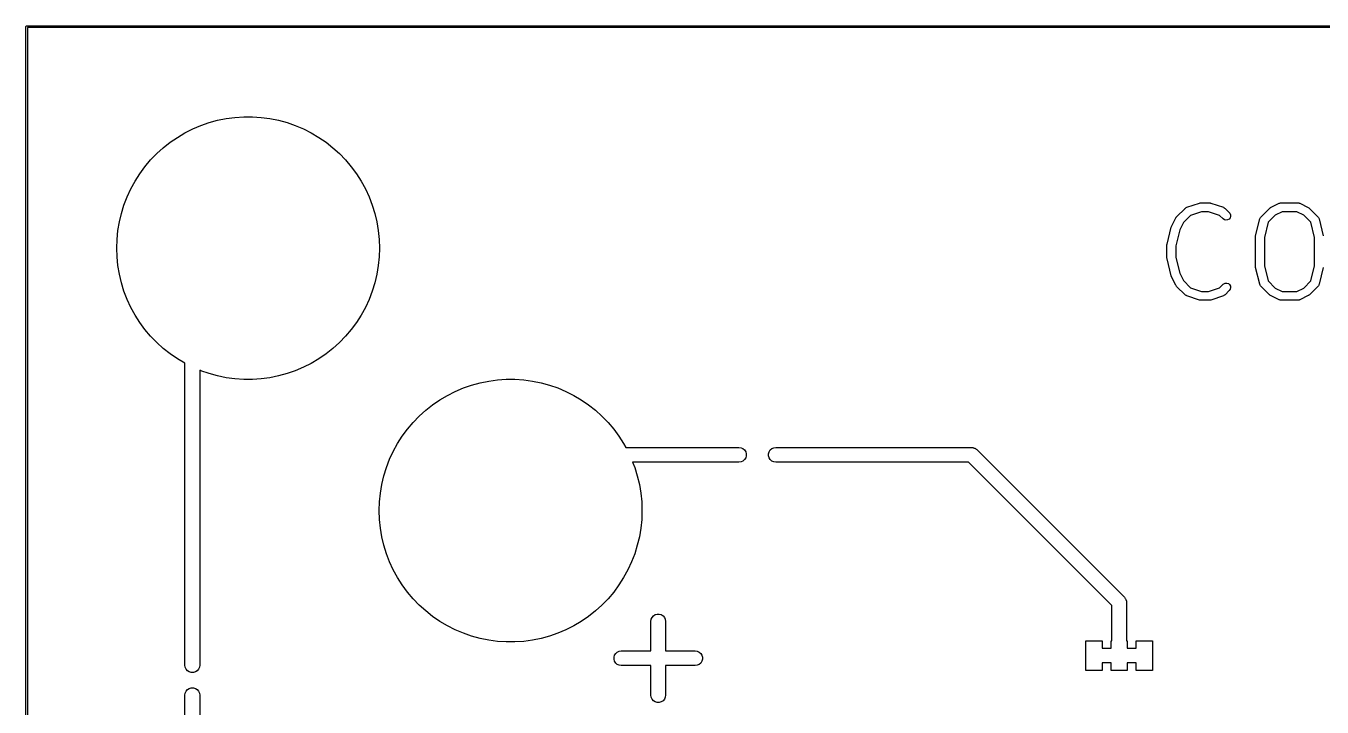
# Model space of a CAD drawing. Extents: x 35 to 184, y -150 to -45.
# Drawn here: x 34.9 to 122.7, y -91.1 to -44.9 of the extents above; entities that cross this region are included whole.
import ezdxf

# ---------------------------------------------------------------- set-up
doc = ezdxf.new("R2010")
doc.units = 0
doc.layers.add('BLACK', color=7, linetype='CONTINUOUS')

msp = doc.modelspace()

# ---------------------------------------------------------------- linework, layer by layer
at = {"layer": 'BLACK', "linetype": 'CONTINUOUS'}
for p, q in [((34.95, -45), (34.964645, -44.964645)), ((34.95, -150), (34.95, -45)), ((34.964645, -44.964645), (35, -44.95)), ((35, -44.95), (183.5, -44.95)), ((35.05, -45.05), (35.05, -149.95)), ((183.45, -45.05), (35.05, -45.05)), ((46.253681, -51.926891), (46.801271, -51.694693)), ((46.801271, -51.694693), (47.363147, -51.499588)), ((47.363147, -51.499588), (47.936801, -51.342448)), ((47.936801, -51.342448), (48.519669, -51.223975)), ((48.519669, -51.223975), (49.109148, -51.144697)), ((49.109148, -51.144697), (49.702607, -51.10497)), ((49.702607, -51.10497), (50.297393, -51.10497)), ((50.297393, -51.10497), (50.890852, -51.144697)), ((50.890852, -51.144697), (51.480331, -51.223975)), ((51.480331, -51.223975), (52.063199, -51.342448)), ((52.063199, -51.342448), (52.636853, -51.499588)), ((52.636853, -51.499588), (53.198729, -51.694693)), ((53.198729, -51.694693), (53.746319, -51.926891)), ((44.7207, -52.834877), (45.211067, -52.498259)), ((45.211067, -52.498259), (45.722822, -52.195146)), ((45.722822, -52.195146), (46.253681, -51.926891)), ((53.746319, -51.926891), (54.277178, -52.195146)), ((54.277178, -52.195146), (54.788933, -52.498259)), ((54.788933, -52.498259), (55.2793, -52.834877)), ((43.812787, -53.602469), (44.253912, -53.203495)), ((44.253912, -53.203495), (44.7207, -52.834877)), ((55.2793, -52.834877), (55.746088, -53.203495)), ((55.746088, -53.203495), (56.187213, -53.602469)), ((43.015285, -54.484226), (43.399296, -54.030016)), ((43.399296, -54.030016), (43.812787, -53.602469)), ((56.187213, -53.602469), (56.600704, -54.030016)), ((56.600704, -54.030016), (56.984715, -54.484226)), ((42.342426, -55.464412), (42.66247, -54.963071)), ((42.66247, -54.963071), (43.015285, -54.484226)), ((56.984715, -54.484226), (57.33753, -54.963071)), ((57.33753, -54.963071), (57.657574, -55.464412)), ((41.806216, -56.525535), (42.056582, -55.98601)), ((42.056582, -55.98601), (42.342426, -55.464412)), ((57.657574, -55.464412), (57.943418, -55.98601)), ((57.943418, -55.98601), (58.193784, -56.525535)), ((41.592445, -57.080579), (41.806216, -56.525535)), ((58.193784, -56.525535), (58.407555, -57.080579)), ((113.585582, -57.235623), (114.442725, -56.949909)), ((114.442725, -56.949909), (114.496636, -56.937323)), ((114.496636, -56.937323), (114.517278, -56.938311)), ((114.517278, -56.938311), (114.537593, -56.934514)), ((114.537593, -56.934514), (115.109021, -56.934514)), ((115.109021, -56.934514), (115.164146, -56.939622)), ((115.164146, -56.939622), (115.183416, -56.947087)), ((115.183416, -56.947087), (115.203889, -56.949909)), ((115.203889, -56.949909), (116.061032, -57.235623)), ((119.260572, -57.2519), (119.832, -56.966186)), ((119.832, -56.966186), (119.851818, -56.95847)), ((119.851818, -56.95847), (119.857792, -56.954772)), ((119.857792, -56.954772), (119.864577, -56.953503)), ((119.864577, -56.953503), (119.88359, -56.946102)), ((119.88359, -56.946102), (119.925141, -56.942182)), ((119.925141, -56.942182), (119.966164, -56.934514)), ((119.966164, -56.934514), (121.109021, -56.934514)), ((121.109021, -56.934514), (121.130199, -56.936476)), ((121.130199, -56.936476), (121.137194, -56.93584)), ((121.137194, -56.93584), (121.143827, -56.937739)), ((121.143827, -56.937739), (121.164146, -56.939622)), ((121.164146, -56.939622), (121.203064, -56.954699)), ((121.203064, -56.954699), (121.243185, -56.966186)), ((121.243185, -56.966186), (121.814614, -57.2519)), ((41.278341, -58.227245), (41.416224, -57.648661)), ((41.416224, -57.648661), (41.592445, -57.080579)), ((58.407555, -57.080579), (58.583776, -57.648661)), ((58.583776, -57.648661), (58.721659, -58.227245)), ((112.840693, -57.957493), (112.869914, -57.910472)), ((112.869914, -57.910472), (112.88521, -57.896573)), ((112.88521, -57.896573), (112.896889, -57.879525)), ((112.896889, -57.879525), (113.468318, -57.308096)), ((113.842504, -57.782437), (113.355577, -58.269365)), ((113.468318, -57.308096), (113.484681, -57.294507)), ((113.484681, -57.294507), (113.489177, -57.289112)), ((113.489177, -57.289112), (113.495209, -57.285764)), ((113.495209, -57.285764), (113.510909, -57.272728)), ((113.510909, -57.272728), (113.549094, -57.255867)), ((113.549094, -57.255867), (113.585582, -57.235623)), ((114.586276, -57.534514), (113.842504, -57.782437)), ((115.060338, -57.534514), (114.586276, -57.534514)), ((115.804109, -57.782437), (115.060338, -57.534514)), ((116.039746, -58.018074), (115.804109, -57.782437)), ((116.061032, -57.235623), (116.080501, -57.244181)), ((116.080501, -57.244181), (116.087341, -57.24579)), ((116.087341, -57.24579), (116.093035, -57.24969)), ((116.093035, -57.24969), (116.111713, -57.257901)), ((116.111713, -57.257901), (116.143863, -57.284509)), ((116.143863, -57.284509), (116.178296, -57.308096)), ((116.178296, -57.308096), (116.46401, -57.59381)), ((116.46401, -57.59381), (116.499378, -57.636401)), ((116.499378, -57.636401), (116.54391, -57.737257)), ((116.549001, -57.847389), (116.513965, -57.951924)), ((116.54391, -57.737257), (116.549001, -57.847389)), ((118.550589, -57.966656), (118.581199, -57.923283)), ((118.581199, -57.923283), (118.611175, -57.879525)), ((118.611175, -57.879525), (119.182604, -57.308096)), ((119.572444, -57.766784), (119.094196, -58.245031)), ((119.182604, -57.308096), (119.225195, -57.272728)), ((119.225195, -57.272728), (119.244103, -57.264379)), ((119.244103, -57.264379), (119.260572, -57.2519)), ((120.036984, -57.534514), (119.572444, -57.766784)), ((121.038201, -57.534514), (120.036984, -57.534514)), ((121.502741, -57.766784), (121.038201, -57.534514)), ((121.980988, -58.245031), (121.502741, -57.766784)), ((121.814614, -57.2519), (121.861635, -57.281121)), ((121.861635, -57.281121), (121.875533, -57.296417)), ((121.875533, -57.296417), (121.892582, -57.308096)), ((121.892582, -57.308096), (122.46401, -57.879525)), ((122.46401, -57.879525), (122.494571, -57.916328)), ((122.494571, -57.916328), (122.496983, -57.918673)), ((122.496983, -57.918673), (122.497554, -57.91992)), ((122.497554, -57.91992), (122.499378, -57.922116)), ((122.499378, -57.922116), (122.520824, -57.970688)), ((41.119875, -59.405546), (41.17941, -58.813746)), ((41.17941, -58.813746), (41.278341, -58.227245)), ((58.721659, -58.227245), (58.82059, -58.813746)), ((58.82059, -58.813746), (58.880125, -59.405546)), ((112.24655, -59.733181), (112.532264, -58.590324)), ((112.532264, -58.590324), (112.550589, -58.538084)), ((112.550589, -58.538084), (112.553561, -58.533872)), ((112.553561, -58.533872), (112.554979, -58.528921)), ((112.554979, -58.528921), (112.840693, -57.957493)), ((113.106363, -58.767791), (112.837593, -59.842874)), ((113.355577, -58.269365), (113.106363, -58.767791)), ((116.130701, -58.08038), (116.039746, -58.018074)), ((116.238023, -58.105623), (116.130701, -58.08038)), ((116.347215, -58.090391), (116.238023, -58.105623)), ((116.443532, -58.036743), (116.347215, -58.090391)), ((116.513965, -57.951924), (116.443532, -58.036743)), ((118.24655, -59.161753), (118.532264, -58.018896)), ((118.532264, -58.018896), (118.548098, -57.973755)), ((118.548098, -57.973755), (118.548869, -57.97048)), ((118.548869, -57.97048), (118.549644, -57.969347)), ((118.549644, -57.969347), (118.550589, -57.966656)), ((119.094196, -58.245031), (118.837593, -59.271446)), ((122.237593, -59.271447), (121.980988, -58.245031)), ((122.520824, -57.970688), (122.542921, -58.018896)), ((122.542921, -58.018896), (122.828636, -59.161753)), ((41.1, -60), (41.119875, -59.405546)), ((58.880125, -59.405546), (58.9, -60)), ((118.237593, -59.234514), (118.242701, -59.179389)), ((118.237593, -61.234514), (118.237593, -59.234514)), ((118.242701, -59.179389), (118.246, -59.170871)), ((118.246, -59.170871), (118.24655, -59.161753)), ((118.837593, -59.271446), (118.837593, -61.197581)), ((122.237593, -61.19758), (122.237593, -59.271447)), ((41.119875, -60.594454), (41.1, -60)), ((58.9, -60), (58.880125, -60.594454)), ((112.237593, -59.805942), (112.242701, -59.750817)), ((112.237593, -60.663085), (112.237593, -59.805942)), ((112.242701, -59.750817), (112.246, -59.742299)), ((112.246, -59.742299), (112.24655, -59.733181)), ((112.837593, -59.842874), (112.837593, -60.626152)), ((41.17941, -61.186254), (41.119875, -60.594454)), ((41.278341, -61.772755), (41.17941, -61.186254)), ((58.82059, -61.186254), (58.721659, -61.772755)), ((58.880125, -60.594454), (58.82059, -61.186254)), ((112.239271, -60.672064), (112.237593, -60.663085)), ((112.238136, -60.681128), (112.239271, -60.672064)), ((112.24655, -60.735846), (112.238136, -60.681128)), ((112.532264, -61.878703), (112.24655, -60.735846)), ((112.837593, -60.626152), (113.106363, -61.701235)), ((118.239271, -61.243493), (118.237593, -61.234514)), ((118.238136, -61.252557), (118.239271, -61.243493)), ((118.24655, -61.307275), (118.238136, -61.252557)), ((118.532264, -62.450132), (118.24655, -61.307275)), ((118.837593, -61.197581), (119.094196, -62.223996)), ((121.980988, -62.223996), (122.237593, -61.19758)), ((122.828636, -61.307275), (122.542921, -62.450132)), ((41.416224, -62.351339), (41.278341, -61.772755)), ((58.721659, -61.772755), (58.583776, -62.351339)), ((112.534411, -61.883387), (112.532264, -61.878703)), ((112.534895, -61.888516), (112.534411, -61.883387)), ((112.554979, -61.940106), (112.534895, -61.888516)), ((112.840693, -62.511535), (112.554979, -61.940106)), ((113.106363, -61.701235), (113.355577, -62.199663)), ((113.355577, -62.199663), (113.842504, -62.68659)), ((119.094196, -62.223996), (119.572444, -62.702244)), ((121.502741, -62.702243), (121.980988, -62.223996)), ((41.592445, -62.919421), (41.416224, -62.351339)), ((41.806216, -63.474465), (41.592445, -62.919421)), ((58.407555, -62.919421), (58.193784, -63.474465)), ((58.583776, -62.351339), (58.407555, -62.919421)), ((112.853174, -62.528006), (112.840693, -62.511535)), ((112.861522, -62.546912), (112.853174, -62.528006)), ((112.896889, -62.589503), (112.861522, -62.546912)), ((113.468318, -63.160932), (112.896889, -62.589503)), ((113.50275, -63.184518), (113.468318, -63.160932)), ((113.534901, -63.211127), (113.50275, -63.184518)), ((113.553578, -63.219337), (113.534901, -63.211127)), ((113.842504, -62.68659), (114.586276, -62.934514)), ((114.586276, -62.934514), (115.060338, -62.934514)), ((115.060338, -62.934514), (115.804109, -62.68659)), ((115.804109, -62.68659), (116.039745, -62.450954)), ((116.039745, -62.450954), (116.082336, -62.415586)), ((116.097528, -63.213155), (116.061032, -63.233405)), ((116.082336, -62.415586), (116.183192, -62.371054)), ((116.135705, -63.196299), (116.097528, -63.213155)), ((116.151401, -63.183264), (116.135705, -63.196299)), ((116.157437, -63.179916), (116.151401, -63.183264)), ((116.161933, -63.174519), (116.157437, -63.179916)), ((116.178296, -63.160932), (116.161933, -63.174519)), ((116.46401, -62.875217), (116.178296, -63.160932)), ((116.183192, -62.371054), (116.293324, -62.365962)), ((116.293324, -62.365962), (116.397859, -62.400998)), ((116.397859, -62.400998), (116.482678, -62.471431)), ((116.526316, -62.784262), (116.46401, -62.875217)), ((116.482678, -62.471431), (116.536326, -62.567748)), ((116.551558, -62.67694), (116.526316, -62.784262)), ((116.536326, -62.567748), (116.551558, -62.67694)), ((118.554386, -62.498398), (118.532264, -62.450132)), ((118.575808, -62.546912), (118.554386, -62.498398)), ((118.577626, -62.549102), (118.575808, -62.546912)), ((118.578201, -62.550355), (118.577626, -62.549102)), ((118.580621, -62.552708), (118.578201, -62.550355)), ((118.611175, -62.589503), (118.580621, -62.552708)), ((119.182604, -63.160932), (118.611175, -62.589503)), ((119.199652, -63.17261), (119.182604, -63.160932)), ((119.213551, -63.187907), (119.199652, -63.17261)), ((119.260572, -63.217128), (119.213551, -63.187907)), ((119.572444, -62.702244), (120.036984, -62.934514)), ((120.036984, -62.934514), (121.038201, -62.934514)), ((121.038201, -62.934514), (121.502741, -62.702243)), ((121.831085, -63.204646), (121.814614, -63.217128)), ((121.849991, -63.196299), (121.831085, -63.204646)), ((121.892582, -63.160932), (121.849991, -63.196299)), ((122.46401, -62.589503), (121.892582, -63.160932)), ((122.494002, -62.545719), (122.46401, -62.589503)), ((122.524595, -62.502372), (122.494002, -62.545719)), ((122.525538, -62.499683), (122.524595, -62.502372)), ((122.526316, -62.498548), (122.525538, -62.499683)), ((122.527088, -62.495265), (122.526316, -62.498548)), ((122.542921, -62.450132), (122.527088, -62.495265)), ((42.056582, -64.01399), (41.806216, -63.474465)), ((42.342426, -64.535588), (42.056582, -64.01399)), ((57.943418, -64.01399), (57.657574, -64.535588)), ((58.193784, -63.474465), (57.943418, -64.01399)), ((113.559273, -63.223238), (113.553578, -63.219337)), ((113.566112, -63.224846), (113.559273, -63.223238)), ((113.585582, -63.233405), (113.566112, -63.224846)), ((114.442725, -63.519119), (113.585582, -63.233405)), ((114.463197, -63.52194), (114.442725, -63.519119)), ((114.482468, -63.529406), (114.463197, -63.52194)), ((114.537593, -63.534514), (114.482468, -63.529406)), ((115.109021, -63.534514), (114.537593, -63.534514)), ((115.129335, -63.530716), (115.109021, -63.534514)), ((115.149978, -63.531705), (115.129335, -63.530716)), ((115.203889, -63.519119), (115.149978, -63.531705)), ((116.061032, -63.233405), (115.203889, -63.519119)), ((119.832, -63.502842), (119.260572, -63.217128)), ((119.87212, -63.514328), (119.832, -63.502842)), ((119.911039, -63.529406), (119.87212, -63.514328)), ((119.931357, -63.531288), (119.911039, -63.529406)), ((119.937991, -63.533188), (119.931357, -63.531288)), ((119.944985, -63.532551), (119.937991, -63.533188)), ((119.966164, -63.534514), (119.944985, -63.532551)), ((121.109021, -63.534514), (119.966164, -63.534514)), ((121.150048, -63.526844), (121.109021, -63.534514)), ((121.191595, -63.522926), (121.150048, -63.526844)), ((121.210607, -63.515524), (121.191595, -63.522926)), ((121.217393, -63.514256), (121.210607, -63.515524)), ((121.223366, -63.510557), (121.217393, -63.514256)), ((121.243185, -63.502842), (121.223366, -63.510557)), ((121.814614, -63.217128), (121.243185, -63.502842)), ((42.66247, -65.036929), (42.342426, -64.535588)), ((57.657574, -64.535588), (57.33753, -65.036929)), ((43.015285, -65.515774), (42.66247, -65.036929)), ((43.399296, -65.969984), (43.015285, -65.515774)), ((56.984715, -65.515774), (56.600704, -65.969984)), ((57.33753, -65.036929), (56.984715, -65.515774)), ((43.812787, -66.397531), (43.399296, -65.969984)), ((44.253912, -66.796505), (43.812787, -66.397531)), ((56.187213, -66.397531), (55.746088, -66.796505)), ((56.600704, -65.969984), (56.187213, -66.397531)), ((44.7207, -67.165123), (44.253912, -66.796505)), ((45.211067, -67.501741), (44.7207, -67.165123)), ((45.72, -67.803182), (45.211067, -67.501741)), ((54.788933, -67.501741), (54.277178, -67.804854)), ((55.2793, -67.165123), (54.788933, -67.501741)), ((55.746088, -66.796505), (55.2793, -67.165123)), ((45.72, -88.25), (45.72, -67.803182)), ((46.801271, -68.305307), (46.72, -68.270845)), ((46.72, -68.270845), (46.72, -88.25)), ((47.363147, -68.500412), (46.801271, -68.305307)), ((53.198729, -68.305307), (52.636853, -68.500412)), ((53.746319, -68.073109), (53.198729, -68.305307)), ((54.277178, -67.804854), (53.746319, -68.073109)), ((47.936801, -68.657552), (47.363147, -68.500412)), ((48.519669, -68.776025), (47.936801, -68.657552)), ((49.109148, -68.855303), (48.519669, -68.776025)), ((49.702607, -68.89503), (49.109148, -68.855303)), ((50.297393, -68.89503), (49.702607, -68.89503)), ((50.890852, -68.855303), (50.297393, -68.89503)), ((51.480331, -68.776025), (50.890852, -68.855303)), ((52.063199, -68.657552), (51.480331, -68.776025)), ((52.636853, -68.500412), (52.063199, -68.657552)), ((64.581271, -69.474693), (65.143147, -69.279588)), ((65.143147, -69.279588), (65.716801, -69.122448)), ((65.716801, -69.122448), (66.299669, -69.003975)), ((66.299669, -69.003975), (66.889148, -68.924697)), ((66.889148, -68.924697), (67.482607, -68.88497)), ((67.482607, -68.88497), (68.077393, -68.88497)), ((68.077393, -68.88497), (68.670852, -68.924697)), ((68.670852, -68.924697), (69.260331, -69.003975)), ((69.260331, -69.003975), (69.843199, -69.122448)), ((69.843199, -69.122448), (70.416853, -69.279588)), ((70.416853, -69.279588), (70.978729, -69.474693)), ((62.991067, -70.278259), (63.502822, -69.975146)), ((63.502822, -69.975146), (64.033681, -69.706891)), ((64.033681, -69.706891), (64.581271, -69.474693)), ((70.978729, -69.474693), (71.526319, -69.706891)), ((71.526319, -69.706891), (72.057178, -69.975146)), ((72.057178, -69.975146), (72.568933, -70.278259)), ((61.592787, -71.382469), (62.033912, -70.983495)), ((62.033912, -70.983495), (62.5007, -70.614877)), ((62.5007, -70.614877), (62.991067, -70.278259)), ((72.568933, -70.278259), (73.0593, -70.614877)), ((73.0593, -70.614877), (73.526088, -70.983495)), ((73.526088, -70.983495), (73.967213, -71.382469)), ((60.795285, -72.264226), (61.179296, -71.810016)), ((61.179296, -71.810016), (61.592787, -71.382469)), ((73.967213, -71.382469), (74.380704, -71.810016)), ((74.380704, -71.810016), (74.764715, -72.264226)), ((60.122426, -73.244412), (60.44247, -72.743071)), ((60.44247, -72.743071), (60.795285, -72.264226)), ((74.764715, -72.264226), (75.11753, -72.743071)), ((75.11753, -72.743071), (75.437574, -73.244412)), ((59.836582, -73.76601), (60.122426, -73.244412)), ((75.437574, -73.244412), (75.57764, -73.5)), ((75.57764, -73.5), (83.25, -73.5)), ((83.25, -73.5), (83.390866, -73.520254)), ((83.390866, -73.520254), (83.52032, -73.579373)), ((83.52032, -73.579373), (83.627875, -73.67257)), ((83.627875, -73.67257), (83.704816, -73.792292)), ((85.295184, -73.792292), (85.372125, -73.67257)), ((85.372125, -73.67257), (85.47968, -73.579373)), ((85.47968, -73.579373), (85.609134, -73.520254)), ((85.609134, -73.520254), (85.75, -73.5)), ((85.75, -73.5), (99, -73.5)), ((99, -73.5), (99.052938, -73.507611)), ((99.052938, -73.507611), (99.106283, -73.511427)), ((99.106283, -73.511427), (99.1231, -73.517699)), ((99.1231, -73.517699), (99.140866, -73.520254)), ((99.140866, -73.520254), (99.189516, -73.542471)), ((99.189516, -73.542471), (99.239624, -73.561161)), ((99.239624, -73.561161), (99.25399, -73.571915)), ((99.25399, -73.571915), (99.27032, -73.579373)), ((99.27032, -73.579373), (99.310744, -73.6144)), ((99.310744, -73.6144), (99.353553, -73.646447)), ((99.353553, -73.646447), (109.353554, -83.646447)), ((59.372445, -74.860579), (59.586216, -74.305535)), ((59.586216, -74.305535), (59.836582, -73.76601)), ((83.25, -74.5), (76.048681, -74.5)), ((76.048681, -74.5), (76.187555, -74.860579)), ((83.390866, -74.479746), (83.25, -74.5)), ((83.52032, -74.420627), (83.390866, -74.479746)), ((83.627875, -74.32743), (83.52032, -74.420627)), ((83.704816, -74.207708), (83.627875, -74.32743)), ((83.704816, -73.792292), (83.744911, -73.928843)), ((83.744911, -74.071157), (83.704816, -74.207708)), ((83.744911, -73.928843), (83.744911, -74.071157)), ((85.255089, -73.928843), (85.295184, -73.792292)), ((85.255089, -74.071157), (85.255089, -73.928843)), ((85.295184, -74.207708), (85.255089, -74.071157)), ((85.372125, -74.32743), (85.295184, -74.207708)), ((85.47968, -74.420627), (85.372125, -74.32743)), ((85.609134, -74.479746), (85.47968, -74.420627)), ((85.75, -74.5), (85.609134, -74.479746)), ((98.792894, -74.5), (85.75, -74.5)), ((108.5, -84.207106), (98.792894, -74.5)), ((59.058341, -76.007245), (59.196224, -75.428661)), ((59.196224, -75.428661), (59.372445, -74.860579)), ((76.187555, -74.860579), (76.363776, -75.428661)), ((76.363776, -75.428661), (76.501659, -76.007245)), ((58.95941, -76.593746), (59.058341, -76.007245)), ((76.501659, -76.007245), (76.60059, -76.593746)), ((58.88, -77.78), (58.899875, -77.185546)), ((58.899875, -77.185546), (58.95941, -76.593746)), ((76.60059, -76.593746), (76.660125, -77.185546)), ((76.660125, -77.185546), (76.68, -77.78)), ((58.899875, -78.374454), (58.88, -77.78)), ((76.68, -77.78), (76.660125, -78.374454)), ((58.95941, -78.966254), (58.899875, -78.374454)), ((59.058341, -79.552755), (58.95941, -78.966254)), ((76.60059, -78.966254), (76.501659, -79.552755)), ((76.660125, -78.374454), (76.60059, -78.966254)), ((59.196224, -80.131339), (59.058341, -79.552755)), ((76.501659, -79.552755), (76.363776, -80.131339)), ((59.372445, -80.699421), (59.196224, -80.131339)), ((59.586216, -81.254465), (59.372445, -80.699421)), ((76.187555, -80.699421), (75.973784, -81.254465)), ((76.363776, -80.131339), (76.187555, -80.699421)), ((59.836582, -81.79399), (59.586216, -81.254465)), ((75.973784, -81.254465), (75.723418, -81.79399)), ((60.122426, -82.315588), (59.836582, -81.79399)), ((60.44247, -82.816929), (60.122426, -82.315588)), ((75.437574, -82.315588), (75.11753, -82.816929)), ((75.723418, -81.79399), (75.437574, -82.315588)), ((60.795285, -83.295774), (60.44247, -82.816929)), ((61.179296, -83.749984), (60.795285, -83.295774)), ((74.764715, -83.295774), (74.380704, -83.749984)), ((75.11753, -82.816929), (74.764715, -83.295774)), ((61.592787, -84.177531), (61.179296, -83.749984)), ((62.033912, -84.576505), (61.592787, -84.177531)), ((73.967213, -84.177531), (73.526088, -84.576505)), ((74.380704, -83.749984), (73.967213, -84.177531)), ((108.5, -86.6), (108.5, -84.207106)), ((109.353554, -83.646447), (109.385603, -83.689261)), ((109.385603, -83.689261), (109.420627, -83.72968)), ((109.420627, -83.72968), (109.428084, -83.746008)), ((109.428084, -83.746008), (109.438839, -83.760376)), ((109.438839, -83.760376), (109.45753, -83.810487)), ((109.45753, -83.810487), (109.479746, -83.859134)), ((109.479746, -83.859134), (109.482299, -83.876895)), ((109.482299, -83.876895), (109.488574, -83.893717)), ((109.488574, -83.893717), (109.492389, -83.94707)), ((109.492389, -83.94707), (109.5, -84)), ((109.5, -84), (109.5, -86.6)), ((62.5007, -84.945123), (62.033912, -84.576505)), ((62.991067, -85.281741), (62.5007, -84.945123)), ((73.0593, -84.945123), (72.568933, -85.281741)), ((73.526088, -84.576505), (73.0593, -84.945123)), ((77.28, -85.28), (77.300254, -85.139134)), ((77.300254, -85.139134), (77.359373, -85.00968)), ((77.359373, -85.00968), (77.45257, -84.902125)), ((77.45257, -84.902125), (77.572292, -84.825184)), ((77.572292, -84.825184), (77.708843, -84.785089)), ((77.708843, -84.785089), (77.851157, -84.785089)), ((77.851157, -84.785089), (77.987708, -84.825184)), ((77.987708, -84.825184), (78.10743, -84.902125)), ((78.10743, -84.902125), (78.200627, -85.00968)), ((78.200627, -85.00968), (78.259746, -85.139134)), ((78.259746, -85.139134), (78.28, -85.28)), ((63.502822, -85.584854), (62.991067, -85.281741)), ((64.033681, -85.853109), (63.502822, -85.584854)), ((64.581271, -86.085307), (64.033681, -85.853109)), ((71.526319, -85.853109), (70.978729, -86.085307)), ((72.057178, -85.584854), (71.526319, -85.853109)), ((72.568933, -85.281741), (72.057178, -85.584854)), ((77.28, -87.28), (77.28, -85.28)), ((78.28, -85.28), (78.28, -87.28)), ((65.143147, -86.280412), (64.581271, -86.085307)), ((65.716801, -86.437552), (65.143147, -86.280412)), ((66.299669, -86.556025), (65.716801, -86.437552)), ((66.889148, -86.635303), (66.299669, -86.556025)), ((67.482607, -86.67503), (66.889148, -86.635303)), ((68.077393, -86.67503), (67.482607, -86.67503)), ((68.670852, -86.635303), (68.077393, -86.67503)), ((69.260331, -86.556025), (68.670852, -86.635303)), ((69.843199, -86.437552), (69.260331, -86.556025)), ((70.416853, -86.280412), (69.843199, -86.437552)), ((70.978729, -86.085307), (70.416853, -86.280412)), ((106.75, -88.6), (106.75, -86.6)), ((106.75, -86.6), (107.85, -86.6)), ((107.85, -86.6), (107.85, -87.1)), ((108.45, -87.1), (108.45, -86.6)), ((108.45, -86.6), (108.5, -86.6)), ((109.5, -86.6), (109.55, -86.6)), ((109.55, -86.6), (109.55, -87.1)), ((110.15, -87.1), (110.15, -86.6)), ((110.15, -86.6), (111.25, -86.6)), ((111.25, -86.6), (111.25, -88.6)), ((74.785089, -87.708843), (74.825184, -87.572292)), ((74.785089, -87.851157), (74.785089, -87.708843)), ((74.825184, -87.572292), (74.902125, -87.45257)), ((74.902125, -87.45257), (75.00968, -87.359373)), ((75.00968, -87.359373), (75.139134, -87.300254)), ((75.139134, -87.300254), (75.28, -87.28)), ((75.28, -87.28), (77.28, -87.28)), ((78.28, -87.28), (80.28, -87.28)), ((80.28, -87.28), (80.420866, -87.300254)), ((80.420866, -87.300254), (80.55032, -87.359373)), ((80.55032, -87.359373), (80.657875, -87.45257)), ((80.657875, -87.45257), (80.734816, -87.572292)), ((80.734816, -87.572292), (80.774911, -87.708843)), ((80.774911, -87.708843), (80.774911, -87.851157)), ((107.85, -87.1), (108.45, -87.1)), ((109.55, -87.1), (110.15, -87.1)), ((45.740254, -88.390866), (45.72, -88.25)), ((45.799373, -88.52032), (45.740254, -88.390866)), ((45.89257, -88.627875), (45.799373, -88.52032)), ((46.012292, -88.704816), (45.89257, -88.627875)), ((46.54743, -88.627875), (46.427708, -88.704816)), ((46.640627, -88.52032), (46.54743, -88.627875)), ((46.699746, -88.390866), (46.640627, -88.52032)), ((46.72, -88.25), (46.699746, -88.390866)), ((74.825184, -87.987708), (74.785089, -87.851157)), ((74.902125, -88.10743), (74.825184, -87.987708)), ((75.00968, -88.200627), (74.902125, -88.10743)), ((75.139134, -88.259746), (75.00968, -88.200627)), ((75.28, -88.28), (75.139134, -88.259746)), ((77.28, -88.28), (75.28, -88.28)), ((77.28, -90.28), (77.28, -88.28)), ((80.28, -88.28), (78.28, -88.28)), ((78.28, -88.28), (78.28, -90.28)), ((80.420866, -88.259746), (80.28, -88.28)), ((80.55032, -88.200627), (80.420866, -88.259746)), ((80.657875, -88.10743), (80.55032, -88.200627)), ((80.734816, -87.987708), (80.657875, -88.10743)), ((80.774911, -87.851157), (80.734816, -87.987708)), ((107.85, -88.6), (106.75, -88.6)), ((108.45, -88.1), (107.85, -88.1)), ((107.85, -88.1), (107.85, -88.6)), ((108.45, -88.6), (108.45, -88.1)), ((109.55, -88.6), (108.45, -88.6)), ((110.15, -88.1), (109.55, -88.1)), ((109.55, -88.1), (109.55, -88.6)), ((110.15, -88.6), (110.15, -88.1)), ((111.25, -88.6), (110.15, -88.6)), ((46.148843, -88.744911), (46.012292, -88.704816)), ((46.291157, -88.744911), (46.148843, -88.744911)), ((46.427708, -88.704816), (46.291157, -88.744911)), ((45.72, -90.28), (45.740254, -90.139134)), ((45.72, -111.5), (45.72, -90.28)), ((45.740254, -90.139134), (45.799373, -90.00968)), ((45.799373, -90.00968), (45.89257, -89.902125)), ((45.89257, -89.902125), (46.012292, -89.825184)), ((46.012292, -89.825184), (46.148843, -89.785089)), ((46.148843, -89.785089), (46.291157, -89.785089)), ((46.291157, -89.785089), (46.427708, -89.825184)), ((46.427708, -89.825184), (46.54743, -89.902125)), ((46.54743, -89.902125), (46.640627, -90.00968)), ((46.640627, -90.00968), (46.699746, -90.139134)), ((46.699746, -90.139134), (46.72, -90.28)), ((46.72, -90.28), (46.72, -111.5)), ((77.300254, -90.420866), (77.28, -90.28)), ((77.359373, -90.55032), (77.300254, -90.420866)), ((78.259746, -90.420866), (78.200627, -90.55032)), ((78.28, -90.28), (78.259746, -90.420866)), ((77.45257, -90.657875), (77.359373, -90.55032)), ((77.572292, -90.734816), (77.45257, -90.657875)), ((77.708843, -90.774911), (77.572292, -90.734816)), ((77.851157, -90.774911), (77.708843, -90.774911)), ((77.987708, -90.734816), (77.851157, -90.774911)), ((78.10743, -90.657875), (77.987708, -90.734816)), ((78.200627, -90.55032), (78.10743, -90.657875))]:
    msp.add_line(p, q, dxfattribs=at)

doc.saveas('drawing.dxf')
